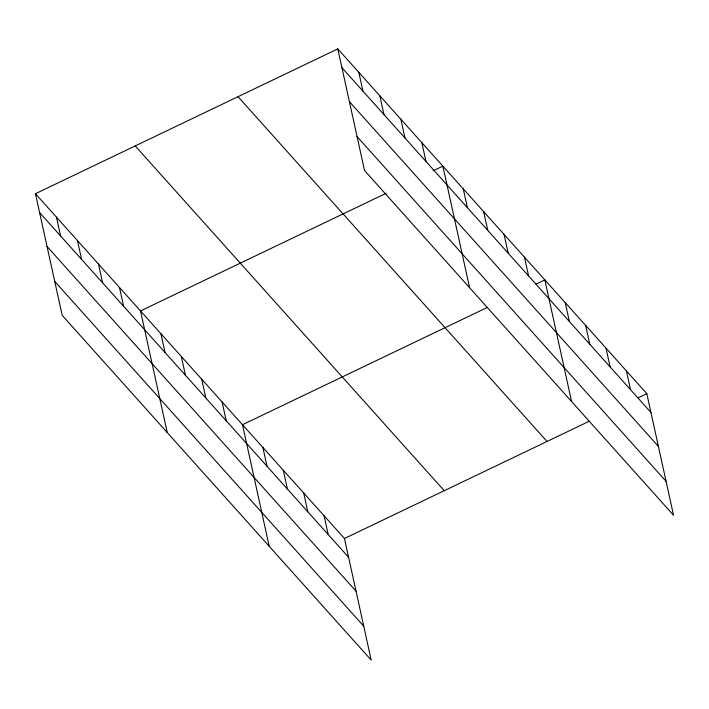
<?xml version="1.0" encoding="UTF-8"?>
<svg xmlns="http://www.w3.org/2000/svg" width="709" height="709" viewBox="0 0 709 709"><rect width="100%" height="100%" fill="white"/><g stroke="black" fill="none" stroke-linecap="round" stroke-linejoin="round"><path stroke-width="1.06" d="M35.45 193.717L344.459 538.494L371.197 660.106L62.188 315.337L35.45 193.717L337.803 48.894L646.812 393.663L673.55 515.283L364.541 170.506L337.803 48.894M386.13 193.291L140.515 310.941L167.253 432.552M433.084 170.807L442.868 166.119L469.606 287.73M487.127 307.538L242.487 424.718L269.225 546.329M536.031 284.105L544.84 279.895L571.578 401.507M344.459 538.494L589.099 421.314M638.011 397.882L646.812 393.663M341.933 67.692L650.942 412.47M349.395 101.626L658.404 446.395M357.079 136.58L666.088 481.349M238.02 96.69L547.038 441.459M135.224 145.93L444.233 490.699M39.58 212.523L348.598 557.292M47.042 246.448L356.051 591.217M54.726 281.402L363.744 626.18M626.419 370.913L630.549 389.711M606.018 348.154L610.157 366.961M585.625 325.404L589.764 344.202M565.233 302.646L569.362 321.452M524.438 257.137L528.577 275.943M504.046 234.387L508.185 253.184M483.653 211.628L487.783 230.425M463.261 188.869L467.391 207.675M421.855 142.669L425.985 161.475M400.842 119.227L404.972 138.033M379.829 95.786L383.959 114.583M358.816 72.336L362.946 91.142M324.066 515.735L328.205 534.542M303.674 492.985L307.803 511.783M283.281 470.227L287.411 489.024M262.879 447.468L267.018 466.274M222.094 401.959L226.224 420.765M201.702 379.209L205.832 398.006M181.3 356.45L185.439 375.256M160.908 333.7L165.046 352.497M119.502 287.499L123.632 306.297M98.489 264.049L102.619 282.856M77.476 240.608L81.606 259.405M56.463 217.167L60.593 235.964"/></g></svg>
